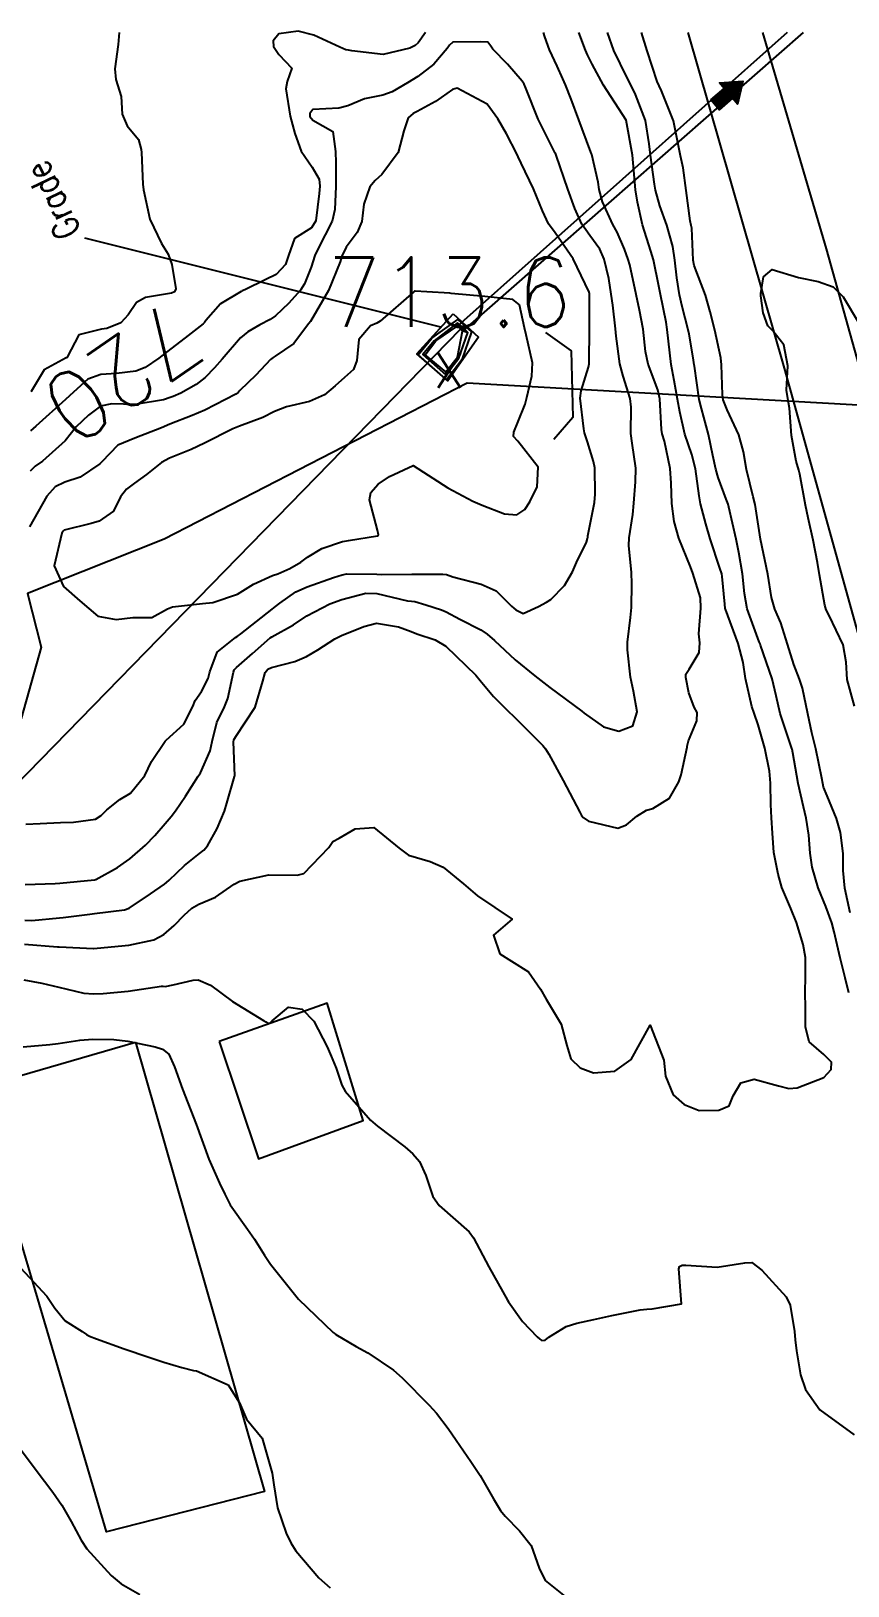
# Model space of a CAD drawing. Header units: metres. Extents: x 298520 to 308411, y 7433745 to 7450750.
# Drawn here: x 298691.5 to 298738.5, y 7450660.7 to 7450750 of the extents above; entities that cross this region are included whole.
import ezdxf
from ezdxf.enums import TextEntityAlignment as Align

# ---------------------------------------------------------------- set-up
doc = ezdxf.new("R2010")
doc.units = ezdxf.units.M
doc.header["$LTSCALE"] = 10
doc.linetypes.add('CONTINUO', pattern=[0])
doc.linetypes.add('TRACEJADO', pattern=[8.7, 8, -0.7])
for name, color, linetype in [('Cotas', 45, 'Continuous'), ('Curvas de Nivel 1m', 11, 'Continuous'), ('Curvas de Nivel 5m', 15, 'Continuous'), ('Edificações', 30, 'Continuous'), ('GALERIA', 45, 'Continuous'), ('GRADE', 45, 'Continuous'), ('Hidrografia', 140, 'Continuous'), ('Linha Férrea', 251, 'TRACKS'), ('Pontes e viadutos', 190, 'Continuous'), ('Pontos Cotados', 45, 'Continuous'), ('TEXTO', 45, 'Continuous')]:
    doc.layers.add(name, color=color, linetype=linetype)
doc.styles.add('ROMANS', font='romans', dxfattribs={"height": 0.2})
doc.styles.add('Style-STANDARD', font='STANDARD.shx')
doc.linetypes.add('TRACKS', pattern='A,0.15,[130,ltypeshp.shx,S=0.25,R=0,X=0,Y=0],0.15', length=0.3)

# ---------------------------------------------------------------- blocks, each defined once
blk = doc.blocks.new('ELVTXT_102')
at = {"layer": 'Pontos Cotados', "linetype": 'Continuous', "style": 'Style-STANDARD'}
for s, height, p in [('713.6', 4, (0, 4)), ('x', 3, (0, 0))]:
    blk.add_text(s, height=height, dxfattribs=at).set_placement(p, align=Align.MIDDLE_CENTER)

msp = doc.modelspace()

# ---------------------------------------------------------------- hatches: boundary and pattern name
at = {"layer": 'TEXTO'}
msp.add_hatch(color=256, dxfattribs=at).paths.add_polyline_path([(298730.587, 7450746.077), (298731.36, 7450746.735), (298731.081, 7450747.062), (298732.424, 7450747.156), (298732.118, 7450745.845), (298731.839, 7450746.172), (298731.066, 7450745.514)])

# ---------------------------------------------------------------- linework, layer by layer
at = {"layer": 'Curvas de Nivel 1m', "flags": 128}
for points, elevation in [([(298691.156, 7450697.542), (298693.057, 7450697.398), (298693.154, 7450697.393), (298695.134, 7450697.289), (298695.153, 7450697.291), (298696.939, 7450697.47), (298697.157, 7450697.495), (298698.59, 7450697.8), (298699.166, 7450698.094), (298699.763, 7450698.625), (298700.336, 7450699.208), (298700.78, 7450699.612), (298701.189, 7450699.85), (298702.132, 7450700.252), (298703.201, 7450700.991), (298703.527, 7450701.175), (298705.207, 7450701.525), (298706.819, 7450701.521), (298707.208, 7450701.603), (298708.643, 7450703.109), (298708.885, 7450703.448), (298709.231, 7450703.638), (298710.161, 7450704.168), (298711.241, 7450704.259), (298712.68, 7450703.065), (298713.219, 7450702.669), (298714.474, 7450702.299), (298715.212, 7450701.971), (298716.386, 7450701.018), (298717.196, 7450700.332), (298719.183, 7450698.99), (298718.11, 7450698.059), (298718.463, 7450696.997), (298719.149, 7450696.567), (298720.119, 7450695.951), (298720.806, 7450694.965), (298721.124, 7450694.383), (298721.988, 7450692.951), (298722.317, 7450691.721), (298722.545, 7450690.945), (298723.078, 7450690.429), (298723.856, 7450690.151), (298725.076, 7450690.238), (298726.018, 7450690.906), (298727.103, 7450692.89), (298727.891, 7450690.882), (298727.99, 7450689.964), (298728.417, 7450688.876), (298729.055, 7450688.33), (298729.916, 7450687.991), (298731.05, 7450687.997), (298731.637, 7450688.251), (298731.881, 7450688.832), (298732.316, 7450689.583), (298733.073, 7450689.787), (298734.469, 7450689.406), (298735.067, 7450689.255), (298735.558, 7450689.283), (298737.074, 7450689.889), (298737.499, 7450690.346), (298737.522, 7450690.766), (298737.087, 7450691.203), (298736.237, 7450691.925), (298736.025, 7450692.786), (298736.033, 7450693.873), (298736.005, 7450694.787), (298736.02, 7450695.665), (298736.019, 7450696.787), (298735.894, 7450697.523), (298735.509, 7450698.795), (298735.185, 7450699.598), (298734.676, 7450700.805), (298734.456, 7450701.562), (298734.212, 7450702.81), (298734.125, 7450703.926), (298734.076, 7450704.812), (298734.027, 7450705.575), (298734.013, 7450706.809), (298733.96, 7450707.49), (298733.699, 7450708.814), (298733.313, 7450710.162), (298733.076, 7450710.822), (298732.945, 7450711.205), (298732.581, 7450712.828), (298732.443, 7450713.743), (298732.156, 7450714.832), (298731.429, 7450716.803), (298731.422, 7450716.84), (298731.395, 7450717.093), (298731.248, 7450718.679), (298731.215, 7450718.843), (298731.11, 7450719.152), (298730.554, 7450720.853), (298730.306, 7450721.712), (298730.003, 7450722.862), (298729.919, 7450723.314), (298729.705, 7450724.867), (298729.495, 7450725.699), (298729.097, 7450726.866), (298728.8, 7450728.145), (298728.679, 7450728.873), (298728.476, 7450729.949), (298728.314, 7450730.879), (298728.239, 7450731.549), (298728.09, 7450732.882), (298728.015, 7450733.311), (298727.695, 7450734.889), (298727.61, 7450735.365), (298727.297, 7450736.893), (298727.142, 7450737.391), (298726.655, 7450738.9), (298726.378, 7450740.198), (298726.27, 7450740.904), (298726.134, 7450742.47), (298726.081, 7450742.906), (298725.723, 7450744.91), (298724.419, 7450746.923), (298723.765, 7450748.13), (298723.504, 7450748.668), (298723.382, 7450748.936), (298723.015, 7450749.95)], 721), ([(298691.199, 7450700.972), (298692.936, 7450701.029), (298693.201, 7450701.057), (298695.18, 7450701.248), (298695.203, 7450701.25), (298695.219, 7450701.254), (298695.256, 7450701.269), (298696.509, 7450701.958), (298697.215, 7450702.449), (298698.121, 7450703.237), (298698.661, 7450703.799), (298699.242, 7450704.477), (298699.588, 7450704.876), (298699.848, 7450705.214), (298700.413, 7450706.057), (298701.141, 7450707.201), (298701.199, 7450707.276), (298701.276, 7450707.392), (298701.834, 7450708.656), (298701.949, 7450709.194), (298702.218, 7450710.287), (298702.648, 7450711.187), (298702.84, 7450711.673), (298703.162, 7450713.182), (298703.216, 7450713.31), (298703.347, 7450713.449), (298704.263, 7450714.263), (298705.278, 7450715.151), (298705.374, 7450715.215), (298706.61, 7450715.908), (298707.386, 7450716.412), (298708.701, 7450717.11), (298709.396, 7450717.359), (298710.765, 7450717.721), (298711.399, 7450717.707), (298713.165, 7450717.292), (298713.395, 7450717.263), (298713.579, 7450717.242), (298714.222, 7450717.048), (298715.113, 7450716.757), (298715.389, 7450716.643), (298716.178, 7450716.229), (298717.379, 7450715.618), (298717.747, 7450715.375), (298718.156, 7450714.998), (298719.357, 7450713.89), (298720.471, 7450712.969), (298721.336, 7450712.304), (298723.173, 7450710.942), (298723.321, 7450710.825), (298724.425, 7450710.038), (298725.306, 7450709.792), (298726.11, 7450710.103), (298726.353, 7450710.9), (298726.148, 7450712.089), (298725.98, 7450712.904), (298725.808, 7450714.463), (298725.811, 7450714.906), (298725.971, 7450716.32), (298726.025, 7450716.904), (298726.056, 7450718.254), (298726.024, 7450718.904), (298725.885, 7450720.456), (298725.904, 7450720.905), (298726.112, 7450722.248), (298726.164, 7450722.903), (298726.261, 7450724.116), (298726.274, 7450724.902), (298726.067, 7450726.341), (298726.003, 7450726.905), (298726.011, 7450728.422), (298725.956, 7450728.906), (298725.552, 7450730.193), (298725.363, 7450730.913), (298725.156, 7450732.493), (298725.109, 7450732.917), (298724.951, 7450734.274), (298724.873, 7450734.921), (298724.722, 7450735.818), (298724.463, 7450736.928), (298724.212, 7450737.505), (298723.646, 7450738.286), (298723.188, 7450738.945), (298722.777, 7450739.838), (298722.373, 7450740.953), (298721.702, 7450742.907), (298721.679, 7450742.96), (298721.654, 7450743.01), (298720.672, 7450744.971), (298719.966, 7450746.762), (298719.874, 7450746.979), (298719.755, 7450747.167), (298718.916, 7450748.144), (298718.068, 7450749.006), (298717.945, 7450749.178), (298717.779, 7450749.395), (298717.38, 7450749.413), (298715.778, 7450749.396), (298715.577, 7450749.231), (298715.442, 7450749.033), (298714.675, 7450748.13), (298713.757, 7450747.423), (298713.162, 7450747.059), (298712.279, 7450746.538), (298711.742, 7450746.349), (298710.693, 7450746.136), (298709.733, 7450745.743), (298709.223, 7450745.615), (298707.729, 7450745.52), (298707.548, 7450745.309), (298707.562, 7450745.132), (298707.721, 7450744.921), (298708.868, 7450744.266), (298709.038, 7450743.11), (298709.049, 7450742.462), (298709.048, 7450741.11), (298708.994, 7450739.779), (298708.846, 7450739.112), (298708.043, 7450737.53), (298707.85, 7450737.127), (298707.626, 7450736.458), (298707.25, 7450735.501), (298707.024, 7450735.136), (298706.356, 7450734.388), (298705.591, 7450733.674), (298705.277, 7450733.464), (298704.674, 7450733.159), (298703.989, 7450732.756), (298703.575, 7450732.397), (298702.517, 7450731.186), (298702.076, 7450730.671), (298701.547, 7450730.115), (298701.034, 7450729.712), (298700.148, 7450729.214), (298699.711, 7450729.038), (298699.53, 7450728.977), (298699.144, 7450728.84), (298697.526, 7450728.568), (298696.182, 7450728.608), (298695.525, 7450728.479), (298694.834, 7450727.963), (298694.142, 7450727.284), (298693.861, 7450726.935), (298693.505, 7450726.481), (298692.196, 7450725.309), (298691.787, 7450725.017), (298691.484, 7450724.732)], 719), ([(298696.595, 7450749.95), (298696.547, 7450749.258), (298696.361, 7450747.863), (298696.42, 7450747.26), (298696.719, 7450746.274), (298696.782, 7450745.254), (298697.055, 7450744.588), (298697.708, 7450743.796), (298697.866, 7450743.238), (298697.879, 7450743.06), (298697.972, 7450741.237), (298698.003, 7450740.912), (298698.371, 7450739.233), (298699.037, 7450737.828), (298699.415, 7450737.222), (298699.627, 7450736.612), (298699.85, 7450735.218), (298699.784, 7450735.045), (298699.609, 7450734.966), (298698.111, 7450734.729), (298697.601, 7450734.425), (298697.126, 7450733.718), (298696.701, 7450733.259), (298695.903, 7450732.944), (298695.579, 7450732.909), (298694.279, 7450732.58), (298693.617, 7450731.289), (298693.59, 7450731.262), (298693.562, 7450731.253), (298692.295, 7450730.566), (298691.549, 7450729.32), (298691.533, 7450729.3)], 721), ([(298738.508, 7450694.756), (298738.298, 7450695.602), (298738.014, 7450696.761), (298737.67, 7450698.263), (298737.539, 7450698.766), (298737.187, 7450699.706), (298736.756, 7450700.777), (298736.414, 7450701.981), (298736.292, 7450702.784), (298736.221, 7450703.803), (298736.066, 7450704.788), (298735.905, 7450705.436), (298735.609, 7450706.787), (298735.291, 7450708.55), (298735.256, 7450708.754), (298735.245, 7450708.791), (298735.228, 7450708.857), (298734.58, 7450710.801), (298734.35, 7450711.822), (298734.113, 7450712.808), (298733.448, 7450714.742), (298733.421, 7450714.819), (298733.408, 7450714.854), (298733.374, 7450714.927), (298732.681, 7450716.827), (298732.521, 7450717.71), (298732.399, 7450718.83), (298732.196, 7450720.068), (298732.045, 7450720.834), (298731.623, 7450722.677), (298731.576, 7450722.839), (298731.466, 7450723.127), (298731.003, 7450724.372), (298730.879, 7450724.849), (298730.705, 7450725.638), (298730.453, 7450726.851), (298730.046, 7450728.337), (298729.915, 7450728.856), (298729.648, 7450730.773), (298729.635, 7450730.859), (298729.567, 7450731.246), (298729.338, 7450732.621), (298729.284, 7450732.864), (298728.935, 7450734.209), (298728.792, 7450734.872), (298728.646, 7450735.847), (298728.521, 7450736.877), (298728.406, 7450737.644), (298728.057, 7450738.884), (298727.669, 7450739.985), (298727.409, 7450740.893), (298727.349, 7450741.231), (298727.12, 7450742.896), (298727.048, 7450743.558), (298726.83, 7450744.899), (298726.258, 7450746.392), (298726.006, 7450746.907), (298725.758, 7450747.397), (298725.024, 7450748.917), (298724.653, 7450749.95)], 722), ([(298738.591, 7450699.347), (298738.279, 7450700.759), (298738.187, 7450701.786), (298738.188, 7450702.76), (298738.045, 7450703.958), (298737.803, 7450704.765), (298737.266, 7450706.069), (298737.069, 7450706.571), (298737.02, 7450706.773), (298736.964, 7450707.085), (298736.62, 7450708.777), (298736.396, 7450709.69), (298736.164, 7450710.782), (298735.862, 7450712.261), (298735.691, 7450712.787), (298735.355, 7450713.625), (298734.985, 7450714.796), (298734.606, 7450716.022), (298734.274, 7450716.807), (298734.072, 7450717.482), (298733.864, 7450718.813), (298733.443, 7450720.82), (298733.129, 7450722.823), (298733.024, 7450723.268), (298732.647, 7450724.828), (298732.47, 7450725.858), (298732.205, 7450726.833), (298731.527, 7450728.271), (298731.304, 7450728.842), (298731.256, 7450729.124), (298731.196, 7450730.844), (298731.156, 7450731.255), (298730.828, 7450732.848), (298730.555, 7450733.889), (298730.28, 7450734.853), (298729.628, 7450736.562), (298729.58, 7450736.861), (298729.499, 7450738.71), (298729.468, 7450738.863), (298729.398, 7450739.123), (298729.169, 7450740.868), (298729.003, 7450742.177), (298728.847, 7450742.873), (298728.662, 7450743.826), (298728.441, 7450744.879), (298727.749, 7450746.611), (298727.614, 7450746.891), (298727.505, 7450747.143), (298726.926, 7450748.898), (298726.599, 7450749.95)], 723), ([(298691.24, 7450704.449), (298692.062, 7450704.487), (298693.242, 7450704.545), (298693.972, 7450704.553), (298695.245, 7450704.739), (298695.568, 7450704.947), (298695.888, 7450705.264), (298696.645, 7450705.871), (298697.263, 7450706.236), (298698.075, 7450707.238), (298698.468, 7450708.049), (298699.244, 7450709.221), (298699.303, 7450709.273), (298700.327, 7450710.195), (298700.835, 7450711.205), (298700.976, 7450711.554), (298701.332, 7450712.069), (298701.72, 7450712.816), (298701.815, 7450713.195), (298702.224, 7450714.327), (298703.292, 7450715.181), (298703.373, 7450715.229), (298703.585, 7450715.386), (298705.39, 7450716.81), (298705.584, 7450716.955), (298705.826, 7450717.146), (298706.743, 7450717.793), (298707.402, 7450718.085), (298708.923, 7450718.622), (298709.41, 7450718.786), (298709.677, 7450718.831), (298711.41, 7450718.815), (298711.683, 7450718.804), (298713.41, 7450718.81), (298715.202, 7450718.824), (298715.411, 7450718.788), (298715.769, 7450718.667), (298717.405, 7450718.246), (298718.263, 7450717.859), (298719.136, 7450716.984), (298719.265, 7450716.855), (298719.391, 7450716.759), (298719.808, 7450716.557), (298720.692, 7450716.967), (298721.143, 7450717.215), (298721.397, 7450717.362), (298722.191, 7450718.166), (298722.635, 7450718.948), (298722.877, 7450719.489), (298723.439, 7450720.662), (298723.509, 7450720.872), (298723.517, 7450720.939), (298723.528, 7450721.023), (298723.903, 7450722.933), (298723.954, 7450723.419), (298723.917, 7450724.934), (298723.857, 7450725.295), (298723.508, 7450726.426), (298723.341, 7450726.942), (298723.293, 7450727.165), (298723.092, 7450728.944), (298723.133, 7450729.351), (298723.56, 7450730.718), (298723.602, 7450730.9), (298723.599, 7450730.939), (298723.593, 7450730.97), (298723.613, 7450732.94), (298723.611, 7450732.967), (298723.616, 7450734.94), (298723.604, 7450735.029), (298722.681, 7450736.95), (298721.648, 7450738.431), (298721.263, 7450738.964), (298720.919, 7450739.713), (298720.397, 7450740.973), (298719.698, 7450742.439), (298719.524, 7450742.806), (298719.442, 7450742.984), (298718.843, 7450744.122), (298718.357, 7450745), (298717.735, 7450745.843), (298716.024, 7450746.752), (298715.748, 7450746.675), (298714.782, 7450745.995), (298713.728, 7450745.413), (298713.489, 7450745.291), (298713.203, 7450745.058), (298712.96, 7450744.306), (298712.63, 7450743.066), (298711.69, 7450741.791), (298711.315, 7450741.455), (298710.996, 7450741.087), (298710.665, 7450740.093), (298710.535, 7450739.091), (298710.275, 7450738.465), (298709.638, 7450737.612), (298709.401, 7450737.103), (298709.29, 7450736.766), (298708.62, 7450735.115), (298707.586, 7450733.345), (298707.491, 7450733.224), (298707.423, 7450733.132), (298706.635, 7450732.076), (298705.565, 7450731.352), (298705.44, 7450731.276), (298705.303, 7450731.153), (298704.459, 7450730.251), (298703.536, 7450729.374), (298703.437, 7450729.269), (298703.31, 7450729.173), (298701.523, 7450728.242), (298700.792, 7450727.935), (298699.515, 7450727.44), (298699.028, 7450727.227), (298697.507, 7450726.642), (298696.528, 7450726.234), (298695.602, 7450725.269), (298695.551, 7450725.211), (298695.491, 7450725.156), (298694.365, 7450724.396), (298693.475, 7450724.101), (298692.924, 7450723.846), (298692.446, 7450723.305), (298691.445, 7450721.536)], 718), ([(298738.848, 7450711.234), (298738.414, 7450712.759), (298738.368, 7450713.749), (298738.198, 7450714.762), (298737.39, 7450716.435), (298737.217, 7450716.772), (298737.138, 7450717.03), (298736.826, 7450718.776), (298736.709, 7450719.491), (298736.473, 7450720.78), (298736.175, 7450722.063), (298736.027, 7450722.784), (298735.707, 7450724.562), (298735.649, 7450724.788), (298735.491, 7450725.304), (298735.218, 7450726.794), (298735.1, 7450728.368), (298735.034, 7450728.797), (298734.941, 7450729.4), (298735.004, 7450730.798), (298734.774, 7450732.001), (298734.142, 7450732.812), (298733.863, 7450733.093), (298733.593, 7450733.833), (298733.471, 7450734.821), (298733.466, 7450734.961), (298733.619, 7450735.912), (298734.112, 7450736.327), (298735.619, 7450735.876), (298736.759, 7450735.636), (298737.611, 7450735.334), (298738.188, 7450734.764), (298739.065, 7450733.279)], 724), ([(298691.135, 7450695.497), (298692.152, 7450695.31), (298693.131, 7450695.07), (298694.569, 7450694.72), (298695.127, 7450694.683), (298695.683, 7450694.709), (298697.129, 7450694.848), (298699.044, 7450695.134), (298699.132, 7450695.131), (298699.239, 7450695.112), (298699.705, 7450695.214), (298700.859, 7450695.479), (298701.136, 7450695.497), (298701.856, 7450695.193), (298703.119, 7450694.248), (298704.898, 7450693.153), (298705.024, 7450693.073), (298705.102, 7450693.026), (298705.254, 7450692.996), (298705.392, 7450693.147), (298706.329, 7450693.923), (298707.113, 7450693.813), (298707.779, 7450693.123), (298708.557, 7450691.646), (298708.785, 7450691.113), (298709.076, 7450690.41), (298709.403, 7450689.441), (298709.577, 7450689.102), (298711.038, 7450687.429), (298711.434, 7450687.076), (298713.021, 7450685.895), (298713.463, 7450685.499), (298713.851, 7450685.047), (298714.216, 7450684.253), (298714.625, 7450683.036), (298714.985, 7450682.53), (298716.709, 7450681.013), (298716.959, 7450680.661), (298717.833, 7450679.001), (298718.914, 7450677.083), (298718.97, 7450676.989), (298719.771, 7450675.846), (298720.615, 7450674.964), (298720.76, 7450674.831), (298720.891, 7450674.754), (298721.064, 7450674.786), (298721.278, 7450674.956), (298722.278, 7450675.567), (298722.901, 7450675.756), (298723.868, 7450675.966), (298724.906, 7450676.189), (298726.53, 7450676.516), (298726.91, 7450676.559), (298727.216, 7450676.581), (298728.913, 7450676.87), (298728.748, 7450678.872), (298728.796, 7450679.02), (298728.945, 7450679.087), (298729.163, 7450679.085), (298730.944, 7450678.978), (298732.538, 7450679.233), (298732.947, 7450679.252), (298733.52, 7450678.814), (298734.92, 7450677.276), (298735.138, 7450676.797), (298735.394, 7450675.288), (298735.434, 7450674.792), (298735.501, 7450674.173), (298735.737, 7450672.787), (298736.021, 7450671.949), (298736.843, 7450670.77), (298738.829, 7450669.345)], 722), ([(298691.088, 7450691.651), (298692.623, 7450691.771), (298693.091, 7450691.827), (298694.352, 7450692.023), (298695.095, 7450692.094), (298696.293, 7450692.06), (298697.094, 7450691.967), (298698.671, 7450691.645), (298699.087, 7450691.503), (298699.462, 7450691.216), (298699.79, 7450690.499), (298700.247, 7450689.208), (298701.033, 7450687.2), (298701.753, 7450685.193), (298702.375, 7450683.81), (298702.675, 7450683.183), (298702.984, 7450682.566), (298703.976, 7450681.165), (298704.384, 7450680.585), (298704.948, 7450679.671), (298705.304, 7450679.146), (298706.913, 7450677.13), (298708.894, 7450675.227), (298708.958, 7450675.174), (298709.054, 7450675.108), (298710.217, 7450674.421), (298710.883, 7450674.048), (298712.364, 7450673.065), (298712.866, 7450672.621), (298714.408, 7450671.044), (298714.838, 7450670.583), (298715.507, 7450669.707), (298715.962, 7450669.023), (298716.805, 7450667.802), (298717.333, 7450667.005), (298718.114, 7450665.663), (298718.513, 7450664.993), (298718.77, 7450664.66), (298719.593, 7450663.81), (298720.267, 7450662.967), (298720.733, 7450661.665), (298721.067, 7450660.957), (298722.71, 7450659.653)], 723), ([(298690.937, 7450678.932), (298692.439, 7450677.305), (298692.906, 7450676.618), (298693.499, 7450675.891), (298694.476, 7450675.276), (298694.734, 7450675.115), (298694.89, 7450675.014), (298695.303, 7450674.852), (298696.883, 7450674.288), (298698.308, 7450673.807), (298698.877, 7450673.62), (298699.172, 7450673.522), (298700.208, 7450673.21), (298700.871, 7450673.045), (298701.054, 7450673.014), (298702.858, 7450672.208), (298703.508, 7450671.17), (298703.913, 7450670.244), (298704.823, 7450669.15), (298705.385, 7450667.144), (298705.481, 7450666.455), (298705.707, 7450665.141), (298706.203, 7450663.691), (298706.458, 7450663.133), (298706.746, 7450662.674), (298708.063, 7450661.117), (298708.717, 7450660.539)], 724)]:
    msp.add_lwpolyline(points, dxfattribs=dict(at, elevation=elevation))
at = {"layer": 'Curvas de Nivel 1m', "elevation": 717, "flags": 128}
msp.add_lwpolyline([(298719.596, 7450734.3), (298719.212, 7450734.599), (298717.601, 7450734.77), (298715.67, 7450734.961), (298715.602, 7450734.97), (298714.281, 7450735.043), (298713.603, 7450735.083), (298713.572, 7450735.082), (298713.522, 7450735.051), (298711.586, 7450733.359), (298711.412, 7450733.254), (298711.04, 7450733.085), (298710.366, 7450732.301), (298710.256, 7450731.093), (298710.06, 7450730.59), (298709.548, 7450730.124), (298709.004, 7450729.645), (298708.397, 7450729.117), (298707.529, 7450728.74), (298706.224, 7450728.445), (298705.523, 7450728.173), (298704.851, 7450727.825), (298703.514, 7450727.32), (298703.139, 7450727.176), (298701.504, 7450726.353), (298700.731, 7450725.977), (298699.495, 7450725.476), (298699.035, 7450725.227), (298698.174, 7450724.549), (298697.475, 7450724.057), (298697.018, 7450723.706), (298696.685, 7450723.258), (298696.274, 7450722.443), (298695.449, 7450721.854), (298694.998, 7450721.723), (298693.443, 7450721.337), (298693.394, 7450721.291), (298693.319, 7450721.169), (298692.873, 7450719.298), (298693.405, 7450718.117), (298694.343, 7450717.281), (298695.384, 7450716.394), (298696.424, 7450716.218), (298697.384, 7450716.334), (298698.476, 7450716.326), (298699.389, 7450716.823), (298699.675, 7450716.932), (298701.392, 7450717.126), (298701.975, 7450717.191), (298703.398, 7450717.671), (298704.326, 7450718.238), (298705.409, 7450718.731), (298705.716, 7450718.841), (298706.402, 7450719.14), (298707.04, 7450719.512), (298707.423, 7450719.788), (298708.253, 7450720.295), (298709.437, 7450720.691), (298709.783, 7450720.752), (298711.442, 7450721.026), (298711.481, 7450721.041), (298711.503, 7450721.079), (298711.446, 7450721.343), (298710.988, 7450723.085), (298711.05, 7450723.503), (298711.477, 7450723.991), (298712.134, 7450724.422), (298713.493, 7450725.06), (298715.474, 7450723.773), (298716.909, 7450723.016), (298717.461, 7450722.782), (298718.746, 7450722.281), (298719.455, 7450722.222), (298719.909, 7450722.525), (298720.201, 7450722.973), (298720.607, 7450723.837), (298720.676, 7450724.968), (298719.508, 7450726.464), (298719.259, 7450726.732), (298719.276, 7450726.984), (298719.519, 7450727.598), (298719.916, 7450728.589), (298720.024, 7450728.975), (298720.317, 7450730.207), (298720.342, 7450730.972), (298719.98, 7450732.575), (298719.881, 7450732.977)], close=True, dxfattribs=at)
at = {"layer": 'Curvas de Nivel 5m', "flags": 128}
for points, elevation in [([(298691.177, 7450698.929), (298691.585, 7450698.908), (298693.179, 7450699.063), (298693.392, 7450699.085), (298694.916, 7450699.274), (298695.183, 7450699.303), (298696.916, 7450699.522), (298697.187, 7450699.62), (298698.396, 7450700.433), (298699.201, 7450700.993), (298699.331, 7450701.089), (298699.468, 7450701.217), (298700.348, 7450702.072), (298701.219, 7450702.758), (298701.463, 7450702.955), (298701.671, 7450703.196), (298702.238, 7450704.19), (298702.648, 7450705.186), (298702.794, 7450705.648), (298703.234, 7450707.18), (298703.239, 7450707.215), (298703.169, 7450709.181), (298703.19, 7450709.295), (298703.306, 7450709.482), (298704.421, 7450711.164), (298704.853, 7450712.672), (298704.995, 7450713.155), (298705.148, 7450713.35), (298705.348, 7450713.46), (298706.689, 7450713.8), (298707.357, 7450714.085), (298708.01, 7450714.474), (298708.996, 7450715.106), (298709.375, 7450715.295), (298710.654, 7450715.813), (298711.382, 7450715.996), (298712.651, 7450715.797), (298713.377, 7450715.513), (298713.71, 7450715.389), (298714.76, 7450715.039), (298715.368, 7450714.682), (298717.083, 7450713.013), (298717.34, 7450712.699), (298718.109, 7450711.777), (298718.912, 7450710.986), (298719.317, 7450710.605), (298720.938, 7450708.965), (298721.102, 7450708.774), (298721.288, 7450708.473), (298722.116, 7450706.952), (298723.058, 7450705.139), (298723.162, 7450704.941), (298723.251, 7450704.822), (298723.57, 7450704.613), (298725.242, 7450704.211), (298725.746, 7450704.404), (298726.341, 7450704.899), (298726.902, 7450705.248), (298727.257, 7450705.347), (298728.211, 7450705.933), (298728.749, 7450706.875), (298728.878, 7450707.273), (298729.223, 7450708.871), (298729.234, 7450708.93), (298729.298, 7450709.228), (298729.788, 7450710.391), (298729.795, 7450710.863), (298729.641, 7450711.18), (298729.334, 7450712.002), (298729.145, 7450712.872), (298729.158, 7450713.06), (298729.35, 7450713.356), (298729.919, 7450714.308), (298729.953, 7450714.861), (298729.906, 7450715.389), (298730.016, 7450716.861), (298729.988, 7450717.45), (298729.564, 7450718.868), (298729.418, 7450719.235), (298728.742, 7450720.877), (298728.481, 7450721.852), (298728.342, 7450722.881), (298728.308, 7450724.048), (298728.251, 7450724.882), (298727.928, 7450726.465), (298727.801, 7450726.886), (298727.759, 7450727.13), (298727.655, 7450728.888), (298727.541, 7450729.413), (298726.998, 7450730.896), (298726.841, 7450731.626), (298726.694, 7450732.899), (298726.497, 7450733.998), (298726.293, 7450734.903), (298725.928, 7450736.607), (298725.847, 7450736.908), (298725.639, 7450737.494), (298725.202, 7450738.47), (298724.969, 7450738.92), (298724.372, 7450740.23), (298724.183, 7450740.933), (298724.111, 7450741.357), (298723.759, 7450742.939), (298723.743, 7450742.979), (298723.704, 7450743.077), (298723.206, 7450744.426), (298723.005, 7450744.941), (298722.564, 7450746.124), (298722.241, 7450746.953), (298722.095, 7450747.293), (298721.764, 7450748.026), (298721.317, 7450748.965), (298721.049, 7450749.699), (298720.978, 7450749.95)], 720), ([(298714.191, 7450749.95), (298713.778, 7450749.368), (298713.613, 7450749.215), (298713.299, 7450749.057), (298711.769, 7450748.687), (298709.964, 7450748.905), (298709.771, 7450748.939), (298709.632, 7450748.963), (298709.281, 7450749.105), (298707.783, 7450749.8), (298706.883, 7450750.037), (298705.784, 7450749.878), (298705.45, 7450749.481), (298705.466, 7450749.153), (298705.768, 7450748.686), (298706.53, 7450747.908), (298706.261, 7450747.145), (298706.175, 7450746.717), (298706.428, 7450745.143), (298706.697, 7450744.156), (298707.056, 7450743.136), (298707.694, 7450742.215), (298708.084, 7450741.521), (298708.124, 7450741.123), (298708.101, 7450740.7), (298707.904, 7450739.126), (298707.649, 7450738.729), (298706.677, 7450738.106), (298706.332, 7450737.143), (298706.162, 7450736.61), (298705.622, 7450736.051), (298705.024, 7450735.751), (298703.815, 7450735.168), (298703.678, 7450735.103), (298703.611, 7450735.072), (298702.425, 7450734.364), (298701.586, 7450733.39), (298701.504, 7450733.281), (298701.419, 7450733.202), (298700.386, 7450732.4), (298699.568, 7450731.765), (298698.89, 7450731.23), (298698.094, 7450730.702), (298697.552, 7450730.495), (298696.456, 7450730.354), (298695.548, 7450730.297), (298694.798, 7450730.023), (298693.973, 7450729.286), (298693.755, 7450729.063), (298693.529, 7450728.859), (298691.812, 7450727.316), (298691.51, 7450727.06)], 720), ([(298690.816, 7450668.662), (298691.836, 7450667.31), (298692.784, 7450666.046), (298693.304, 7450665.292), (298693.84, 7450664.36), (298694.429, 7450663.275), (298694.746, 7450662.793), (298696.151, 7450661.256), (298696.718, 7450660.772), (298697.79, 7450660.162)], 725)]:
    msp.add_lwpolyline(points, dxfattribs=dict(at, elevation=elevation))
at = {"layer": 'Edificações'}
for points in [[(298702.349, 7450691.943), (298704.603, 7450685.213), (298710.622, 7450687.413), (298708.546, 7450694.148)], [(298697.536, 7450691.91), (298704.949, 7450666.087), (298695.87, 7450663.761), (298688.345, 7450689.246)]]:
    msp.add_lwpolyline(points, close=True, dxfattribs=at)
at = {"layer": 'GALERIA', "linetype": 'TRACEJADO', "flags": 128}
for points in [[(298734.983, 7450749.95), (298716.049, 7450733.09)], [(298735.902, 7450749.95), (298716.331, 7450732.793)]]:
    msp.add_lwpolyline(points, dxfattribs=at)
at = {"layer": 'GALERIA', "linetype": 'CONTINUO'}
for points in [[(298716.834, 7450732.748, 716.274), (298716.283, 7450731.139, 716.265), (298715.407, 7450729.992, 716.263), (298713.779, 7450731.425, 716.28), (298714.564, 7450732.377, 716.277), (298716.059, 7450733.457, 716.284)], [(298716.038, 7450733.259, 716.283), (298714.704, 7450732.233, 716.277), (298714.053, 7450731.443, 716.28), (298715.376, 7450730.28, 716.248), (298716.105, 7450731.235, 716.265), (298716.629, 7450732.718, 716.281)]]:
    msp.add_polyline3d(points, close=True, dxfattribs=at)
for points in [[(298714.786, 7450732.222, 713.36), (298716.049, 7450733.09, 713.332)], [(298716.038, 7450733.259, 716.283), (298716.025, 7450733.183, 713.843), (298716.425, 7450732.779, 713.843), (298716.629, 7450732.718, 716.281)], [(298716.425, 7450732.779, 713.843), (298716.331, 7450732.793, 713.32), (298716.049, 7450733.09, 713.332), (298716.025, 7450733.183, 713.843)], [(298714.19, 7450731.424, 713.411), (298714.786, 7450732.222, 713.36), (298714.704, 7450732.233, 716.277)], [(298716.038, 7450731.298, 713.35), (298716.331, 7450732.793, 713.32)], [(298715.407, 7450729.992, 716.263), (298713.779, 7450731.425, 716.28)], [(298715.376, 7450730.28, 716.248), (298715.376, 7450730.445, 713.391), (298714.19, 7450731.424, 713.411), (298714.053, 7450731.443, 716.28)], [(298715.376, 7450730.445, 713.391), (298716.038, 7450731.298, 713.35), (298716.105, 7450731.235, 716.265)]]:
    msp.add_polyline3d(points, dxfattribs=at)
at = {"layer": 'GRADE', "linetype": 'CONTINUO'}
msp.add_polyline3d([(298715.782, 7450733.782, 716.165), (298717.243, 7450732.445, 716.159), (298715.479, 7450729.922, 716.295), (298713.693, 7450731.492, 716.15)], close=True, dxfattribs=at)
at = {"layer": 'Hidrografia'}
msp.add_lwpolyline([(298773.4, 7450726.597), (298716.589, 7450729.802), (298699.18, 7450720.82), (298691.34, 7450717.711), (298692.119, 7450714.614), (298690.981, 7450710.523), (298686.885, 7450708.387), (298682.015, 7450707.75), (298677.874, 7450706.705), (298676.463, 7450705.023), (298672.224, 7450701.743), (298669.812, 7450701.697), (298667.446, 7450701.697), (298665.625, 7450700.925), (298663.031, 7450698.743), (298660.437, 7450695.652), (298657.752, 7450695.834), (298654.199, 7450696.769), (298651.124, 7450697.085), (298647.934, 7450695.65), (298642.35, 7450692.166)], dxfattribs=at)
at = {"layer": 'Linha Férrea', "flags": 128}
msp.add_lwpolyline([(298729.261, 7450749.95), (298734.809, 7450730.65), (298742.343, 7450703.451), (298750.119, 7450676.237), (298757.889, 7450649.199), (298765.189, 7450623.712), (298769.985, 7450606.424), (298776.494, 7450583.287), (298783.055, 7450560.248), (298788.164, 7450542.214), (298793.821, 7450521.584), (298798.125, 7450506.606), (298804.386, 7450484.418), (298809.295, 7450466.837), (298814.551, 7450448.858), (298819.559, 7450431.225), (298826.267, 7450408.649), (298831.926, 7450389.314), (298837.135, 7450370.779), (298842.092, 7450352.398), (298847.802, 7450331.823), (298852.149, 7450316.412), (298858.34, 7450294.769), (298862.969, 7450278.965), (298867.952, 7450260.088), (298870.924, 7450249.95), (298873.722, 7450238.982), (298878.355, 7450222.697), (298882.025, 7450210.358), (298885.603, 7450197.651), (298890.189, 7450181.049), (298894.637, 7450166.006), (298898.995, 7450149.812), (298904.361, 7450131.79), (298908.122, 7450117.709), (298911.93, 7450103.946), (298916.104, 7450089.039), (298920.554, 7450073.399), (298923.212, 7450064.319), (298926.468, 7450052.577), (298930.321, 7450038.956), (298934.723, 7450023.223), (298938.252, 7450011.622), (298941.509, 7449999.193), (298944.399, 7449989.651), (298947.701, 7449977.682), (298952.335, 7449961.49), (298956.967, 7449946.581), (298961.92, 7449929.017), (298965.909, 7449915.258), (298970.082, 7449900.905), (298973.936, 7449887.787), (298977.788, 7449874.853), (298981.549, 7449862.469), (298986.366, 7449847.197), (298989.852, 7449836.37), (298994.575, 7449822.337), (298999.437, 7449807.292), (299004.068, 7449794.269), (299008.7, 7449781.657), (299013.057, 7449770.328), (299018.285, 7449757.718), (299022.322, 7449748.037), (299026.817, 7449737.63), (299031.861, 7449726.852), (299036.814, 7449716.896), (299043.096, 7449705.205), (299047.821, 7449696.534), (299054.335, 7449685.572), (299060.664, 7449675.852), (299069.469, 7449663.104), (299077.541, 7449652.872), (299085.429, 7449643.336), (299089.832, 7449637.784), (299098.728, 7449628.561), (299107.993, 7449618.793), (299117.442, 7449610.031), (299127.077, 7449601.223), (299138.453, 7449591.782), (299150.409, 7449582.651), (299162.779, 7449573.982), (299174.004, 7449567.002), (299185.962, 7449560.295), (299199.698, 7449553.222), (299213.253, 7449547.024), (299227.033, 7449541.5), (299241.999, 7449536.525), (299258.424, 7449531.831), (299277.224, 7449527.814), (299295.935, 7449525.032), (299311.589, 7449523.57), (299326.876, 7449522.883), (299340.975, 7449522.747), (299353.572, 7449523.111), (299369.274, 7449524.069), (299382.826, 7449525.211), (299396.609, 7449526.717), (299414.178, 7449529.501), (299430.969, 7449532.603), (299440.142, 7449534.839), (299451.094, 7449537.487), (299469.666, 7449542.917), (299486.963, 7449547.755), (299510.376, 7449554.83), (299531.414, 7449561.037), (299544.903, 7449564.894), (299559.186, 7449569.068), (299590.197, 7449576.665), (299616.417, 7449582.259), (299645.03, 7449585.805), (299675.251, 7449587.635), (299705.522, 7449586.259), (299732.882, 7449582.825), (299762.581, 7449576.088), (299791.888, 7449566.944), (299816.217, 7449556.896), (299840.774, 7449544.781), (299859.676, 7449534.387), (299878.529, 7449521.308), (299897.376, 7449507.135), (299919.538, 7449486.991), (299927.658, 7449478.626), (299947.133, 7449456.962), (299961.499, 7449437.961), (299971.137, 7449424.784), (299981.869, 7449408.322), (299997.595, 7449383.682), (300016.228, 7449354.96), (300035.864, 7449324.687), (300055.136, 7449295.587), (300073.232, 7449268.397), (300085.868, 7449249.95), (300089.501, 7449244.778), (300101.211, 7449227.647), (300111.197, 7449214.14), (300124.752, 7449194.736), (300135.909, 7449179.759), (300148.296, 7449162.129), (300160.805, 7449144.566), (300173.129, 7449128.481), (300185.523, 7449112.088), (300198.402, 7449095.758), (300207.462, 7449083.98), (300220.094, 7449068.515), (300233.468, 7449051.744), (300246.778, 7449035.349), (300263.478, 7449015.076), (300277.526, 7448998.444), (300292.814, 7448981.501), (300306.688, 7448964.856), (300324.623, 7448944.393), (300340.398, 7448926.517), (300357.9, 7448907.843), (300372.755, 7448891.817), (300392.041, 7448871.054), (300410.717, 7448852.066), (300427.475, 7448834.137), (300439.245, 7448822.858), (300454.898, 7448806.525), (300473.448, 7448788.164), (300493.111, 7448768.808), (300511.705, 7448749.95), (300518.198, 7448743.612), (300525.672, 7448735.984), (300530.889, 7448730.361), (300538.141, 7448723.284), (300543.771, 7448717.624), (300548.924, 7448711.903), (300554.778, 7448706.093), (300562.444, 7448698.573), (300570.483, 7448690.198), (300580.06, 7448680.508), (300590.013, 7448670.628), (300599.102, 7448661.391), (300608.565, 7448651.702), (300616.68, 7448643.32), (300625.581, 7448633.859), (300633.62, 7448625.859), (300641.21, 7448617.858), (300649.582, 7448609.897), (300659.386, 7448599.72), (300667.387, 7448591.231), (300676.098, 7448582.784), (300683.871, 7448574.669), (300691.725, 7448567.153), (300703.33, 7448554.876), (300711.744, 7448546.351), (300718.093, 7448539.767), (300726.506, 7448530.983), (300733.153, 7448523.695), (300741.152, 7448514.418), (300747.426, 7448507.242), (300750.054, 7448504.018), (300758.169, 7448493.99), (300764.854, 7448485.238), (300772.251, 7448475.55), (300781.114, 7448462.855), (300788.178, 7448452.147), (300795.99, 7448439.115), (300802.712, 7448427.661), (300809.137, 7448414.665), (300814.959, 7448402.42), (300819.763, 7448391.601), (300824.722, 7448378.533), (300829.079, 7448366.59), (300833.249, 7448353.858), (300836.592, 7448342.438), (300839.822, 7448330.572), (300842.678, 7448317.912), (300845.758, 7448304.202), (300848.387, 7448291.169), (300849.927, 7448279.903), (300851.843, 7448266.756), (300852.632, 7448254.174), (300852.974, 7448249.95), (300853.718, 7448237.64), (300853.896, 7448226.066), (300854.164, 7448215.145), (300853.836, 7448203.832), (300853.598, 7448192.905), (300852.795, 7448182.25), (300851.991, 7448170.79), (300850.801, 7448159.302), (300849.223, 7448146.768), (300848.151, 7448135.486), (300846.96, 7448124.114), (300845.442, 7448113.546), (300844.222, 7448102.204), (300842.288, 7448090.385), (300840.978, 7448078.33), (300839.608, 7448068.386), (300838.209, 7448056.39), (300836.541, 7448045.166), (300835.023, 7448032.665), (300833.535, 7448020.341), (300832.284, 7448009.205), (300831.094, 7447998.637), (300829.874, 7447985.926), (300828.432, 7447973.713), (300826.546, 7447955.639), (300825.162, 7447943.391), (300824.986, 7447942.247), (300823.836, 7447930.96), (300822.657, 7447919.829), (300821.593, 7447909.075), (300820.243, 7447895.408), (300819.533, 7447885.934), (300818.679, 7447872.07), (300818.298, 7447858.799), (300817.927, 7447851.916), (300817.786, 7447841.862), (300817.933, 7447833.489), (300818.516, 7447815.843), (300820.361, 7447795.876), (300822.449, 7447776.733), (300825.922, 7447758.996), (300827.722, 7447750.217), (300828.687, 7447743.229), (300830.467, 7447731.539), (300833.751, 7447711.152), (300838.977, 7447681.969), (300842.161, 7447664.851), (300846.249, 7447643.566), (300856.898, 7447587.933), (300861.3, 7447564.706), (300863.731, 7447552.015), (300867.081, 7447534.8), (300870.251, 7447518.153), (300879.139, 7447471.406), (300882.717, 7447452.426), (300886.196, 7447433.436), (300890.621, 7447408.952), (300893.065, 7447393.996), (300894.895, 7447382.534), (300896.018, 7447374.923), (300897.056, 7447367.88), (300898.671, 7447355.202), (300899.884, 7447344.173), (300901.155, 7447328.57), (300902.425, 7447306.17), (300902.632, 7447290.927), (300902.643, 7447274.906), (300901.209, 7447249.806), (300899.894, 7447235.454), (300897.424, 7447214.973), (300896.24, 7447207.108, -0.017609), (300893.245, 7447191.067), (300890.79, 7447180.008), (300886.347, 7447162.337), (300883.122, 7447151.267), (300877.521, 7447133.871), (300873.858, 7447123.752), (300865.532, 7447103.056), (300859.822, 7447090.388), (300850.503, 7447071.406), (300846.315, 7447063.106), (300836.805, 7447045.834), (300827.664, 7447031.197), (300815.395, 7447013.014), (300803.069, 7446996.228), (300792.968, 7446983.245), (300781.446, 7446969.292), (300759.63, 7446945.435), (300748.36, 7446933.669), (300737.301, 7446922.447), (300720.178, 7446905.644), (300707.821, 7446893.561), (300697.057, 7446883.028), (300686.376, 7446872.224), (300676.506, 7446862.329), (300660.145, 7446845.845), (300651.989, 7446837.638), (300637.917, 7446823.835), (300624.102, 7446810.419), (300614.955, 7446801.573), (300610.107, 7446796.538), (300599.124, 7446785.64, 0.017844), (300588.776, 7446774.611), (300582.973, 7446768.596), (300572.807, 7446757.15), (300570.635, 7446754.423, -0.018804), (300566.868, 7446749.902, -0.021463), (300565.197, 7446747.771, 0.014089), (300560.744, 7446742.236), (300556.818, 7446737.065), (300549.018, 7446726.402), (300544.903, 7446720.152), (300542.989, 7446717.435), (300540.702, 7446714.014), (300534.516, 7446704.131), (300528.813, 7446694.775), (300525.37, 7446688.688), (300519.775, 7446678.443, 0.017217), (300513.559, 7446666.068), (300510.115, 7446659.471), (300505.35, 7446648.44), (300501.39, 7446638.953, 0.017957), (300498.447, 7446631.125), (300492.383, 7446614.647), (300488.086, 7446600.958), (300484.889, 7446590.082), (300482.448, 7446580.533), (300479.028, 7446566.174), (300474.999, 7446546.195), (300472.245, 7446530.076), (300469.723, 7446510.133), (300467.649, 7446494.09), (300465.343, 7446472.628), (300462.509, 7446448.283), (300460.589, 7446427.75), (300458.173, 7446403.459), (300455.716, 7446377.743), (300453.679, 7446357.578), (300451.179, 7446331.957), (300448.408, 7446302.907), (300446.096, 7446278.461), (300443.948, 7446255.986), (300443.327, 7446249.95), (300441.921, 7446236.026), (300439.714, 7446214.959), (300437.145, 7446189.663), (300434.772, 7446164.489), (300432.986, 7446145.942), (300427.675, 7446092.019), (300425.457, 7446069.071), (300422.052, 7446034.05), (300420.454, 7446017.74), (300416.946, 7445981.751), (300414.159, 7445952.95), (300410.686, 7445916.311), (300408.437, 7445891.812), (300405.718, 7445868.171), (300403.766, 7445842.739), (300401.654, 7445818.651), (300400.337, 7445806.143), (300399.876, 7445801.282), (300399.266, 7445794.558)], format="xyb", dxfattribs=at)
msp.add_lwpolyline([(298733.552, 7450749.95), (298737.214, 7450737.519), (298741.055, 7450723.734), (298746.003, 7450706.861), (298749.539, 7450693.89), (298753.263, 7450680.784), (298756.704, 7450667.405), (298761.795, 7450650.812), (298766.509, 7450634.07), (298771.318, 7450617.332), (298775.326, 7450602.767), (298779.851, 7450586.88), (298783.906, 7450572.076), (298788.431, 7450556.236), (298792.014, 7450543.503), (298796.115, 7450529.028), (298799.934, 7450515.643), (298803.518, 7450502.863), (298807.477, 7450488.815), (298811.532, 7450474.718), (298814.928, 7450462.931), (298818.181, 7450450.724), (298822.376, 7450436.486), (298826.524, 7450421.871), (298829.962, 7450410.092), (298834.158, 7450395.757), (298839.58, 7450376.856), (298844.577, 7450358.702), (298849.244, 7450342.015), (298853.156, 7450328.343), (298857.683, 7450311.415), (298863.385, 7450291.665), (298867.958, 7450274.975), (298872.247, 7450259.984), (298875.461, 7450249.95), (298877.569, 7450240.979), (298880.872, 7450229.325), (298884.541, 7450216.988), (298886.56, 7450208.172), (298889.403, 7450193.507), (298891.787, 7450181.305), (298894.384, 7450166.862)], dxfattribs=at)
at = {"layer": 'Pontes e viadutos'}
msp.add_lwpolyline([(298721.089, 7450732.708), (298722.561, 7450731.658), (298722.667, 7450727.825), (298721.563, 7450726.565)], dxfattribs=at)
at = {"layer": 'TEXTO', "linetype": 'CONTINUO', "flags": 128}
for points in [[(298730.995, 7450745.598), (298731.066, 7450746.485)], [(298731.091, 7450745.535), (298731.174, 7450746.577)], [(298731.113, 7450747.064), (298731.11, 7450747.028)], [(298731.198, 7450745.626), (298731.282, 7450746.668)], [(298731.213, 7450747.071), (298731.201, 7450746.921)], [(298731.314, 7450747.078), (298731.293, 7450746.813)], [(298731.306, 7450745.718), (298731.415, 7450747.085)], [(298731.414, 7450745.81), (298731.516, 7450747.092)], [(298731.521, 7450745.901), (298731.617, 7450747.099)], [(298731.629, 7450745.993), (298731.718, 7450747.107)], [(298731.736, 7450746.085), (298731.819, 7450747.114)], [(298731.843, 7450746.167), (298731.92, 7450747.121)], [(298731.935, 7450746.059), (298732.02, 7450747.128)], [(298732.027, 7450745.952), (298732.121, 7450747.135)], [(298732.119, 7450745.852), (298732.222, 7450747.142)], [(298732.272, 7450746.504), (298732.323, 7450747.149)], [(298730.636, 7450746.118), (298730.628, 7450746.028)], [(298730.743, 7450746.21), (298730.72, 7450745.921)], [(298730.851, 7450746.301), (298730.812, 7450745.813)], [(298730.959, 7450746.393), (298730.904, 7450745.705)]]:
    msp.add_lwpolyline(points, dxfattribs=at)
at = {"layer": 'TEXTO', "linetype": 'CONTINUO'}
msp.add_polyline3d([(298730.587, 7450746.077, 0), (298731.36, 7450746.735, 0), (298731.081, 7450747.062, 0), (298732.424, 7450747.156, 0), (298732.118, 7450745.845, 0), (298731.839, 7450746.172, 0), (298731.066, 7450745.514, 0)], close=True, dxfattribs=at)
for points in [[(298694.606, 7450738.15, 0), (298715.067, 7450733.042, 0)], [(298562.49, 7450575.176, 0), (298716.235, 7450732.911, 0)]]:
    msp.add_polyline3d(points, dxfattribs=at)

# ---------------------------------------------------------------- block references
at = {"layer": 'Pontos Cotados', "linetype": 'Continuous'}
msp.add_blockref('ELVTXT_102', (298715.563, 7450731.03, 713.61), dxfattribs=at)

# ---------------------------------------------------------------- texts
at = {"layer": 'Cotas', "style": 'Style-STANDARD'}
msp.add_text('720', height=4, rotation=214.76385, dxfattribs=at).set_placement((298696.798, 7450730.383, 720), align=Align.MIDDLE_CENTER)
at = {"layer": 'TEXTO', "style": 'ROMANS', "width": 0.8}
msp.add_text('Grade', height=1.5, rotation=115.20096, dxfattribs=at).set_placement((298694.428, 7450738.529))

doc.saveas('drawing.dxf')
